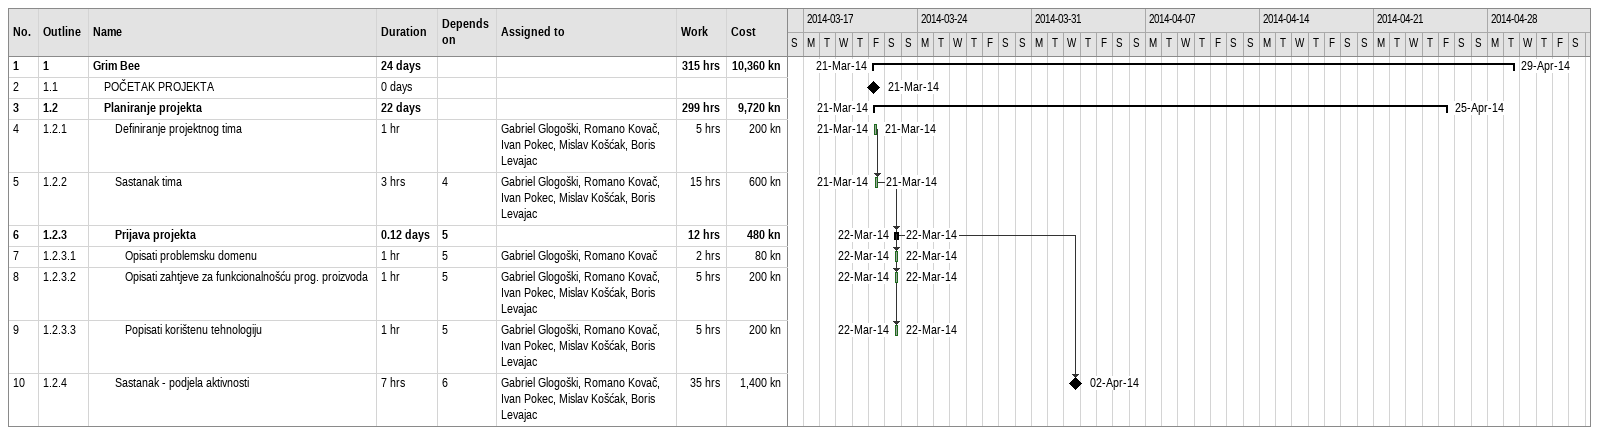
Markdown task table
| ID | WBS | Task | Duration | Start | Finish | Predecessors | Resources | Work (h) | Cost (kn) |
|---|---|---|---|---|---|---|---|---|---|
| 1 | 1 | **Grim Bee** | 24d | 2014-03-21 | 2014-04-29 |  |  | 315 | 10360 |
| 2 | 1.1 | POČETAK PROJEKTA | 0d | 2014-03-21 | 2014-03-21 |  |  |  |  |
| 3 | 1.2 | **Planiranje projekta** | 22d | 2014-03-21 | 2014-04-25 |  |  | 299 | 9720 |
| 4 | 1.2.1 | Definiranje projektnog tima | 1h | 2014-03-21 | 2014-03-21 |  | Gabriel Glogoški, Romano Kovač, Ivan Pokec, Mislav Košćak, Boris Levajac | 5 | 200 |
| 5 | 1.2.2 | Sastanak tima | 3h | 2014-03-21 | 2014-03-21 | 4 | Gabriel Glogoški, Romano Kovač, Ivan Pokec, Mislav Košćak, Boris Levajac | 15 | 600 |
| 6 | 1.2.3 | **Prijava projekta** | 0.12d | 2014-03-22 | 2014-03-22 | 5 |  | 12 | 480 |
| 7 | 1.2.3.1 | Opisati problemsku domenu | 1h | 2014-03-22 | 2014-03-22 | 5 | Gabriel Glogoški, Romano Kovač | 2 | 80 |
| 8 | 1.2.3.2 | Opisati zahtjeve za funkcionalnošću prog. proizvoda | 1h | 2014-03-22 | 2014-03-22 | 5 | Gabriel Glogoški, Romano Kovač, Ivan Pokec, Mislav Košćak, Boris Levajac | 5 | 200 |
| 9 | 1.2.3.3 | Popisati korištenu tehnologiju | 1h | 2014-03-22 | 2014-03-22 | 5 | Gabriel Glogoški, Romano Kovač, Ivan Pokec, Mislav Košćak, Boris Levajac | 5 | 200 |
| 10 | 1.2.4 | Sastanak - podjela aktivnosti | 7h | 2014-04-02 | 2014-04-02 | 6 | Gabriel Glogoški, Romano Kovač, Ivan Pokec, Mislav Košćak, Boris Levajac | 35 | 1400 |
